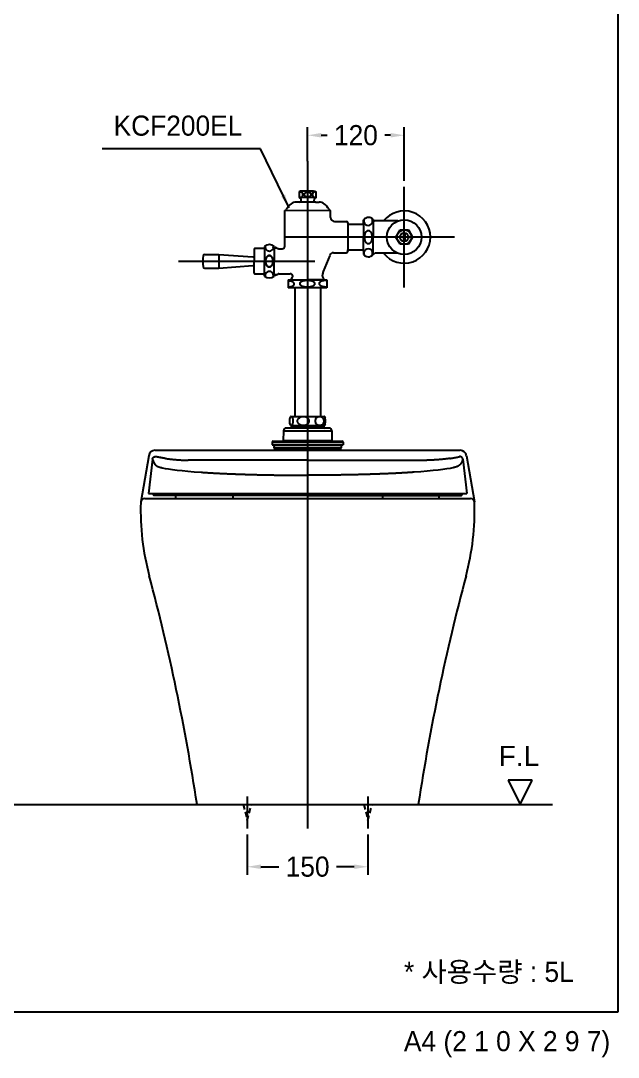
# Model space of a CAD drawing. Header units: millimetres. Extents: x 0 to 3700, y -67 to 2530.
# Drawn here: x 1058 to 1800, y -57 to 1232 of the extents above; entities that cross this region are included whole.
import ezdxf
from ezdxf.enums import TextEntityAlignment as Align
from ezdxf.lldxf.tags import DXFTag

# ---------------------------------------------------------------- set-up
doc = ezdxf.new("R2010")
doc.units = ezdxf.units.MM
doc.linetypes.add('DASHED2', pattern=[9.525, 6.35, -3.175])
for name, color, linetype in [('TEXT', 7, 'Continuous'), ('내부선 및 부속', 4, 'Continuous'), ('도각라인', 255, 'Continuous'), ('외형선', 3, 'Continuous'), ('점선', 6, 'DASHED2'), ('중심선', 1, 'DASHED'), ('치수선', 7, 'Continuous')]:
    doc.layers.add(name, color=color, linetype=linetype)
doc.styles.add('____', font='')
doc.styles.add('타이틀', font='H2GTRM.TTF', dxfattribs={"height": 25})
doc.styles.get('____').set_extended_font_data('굴림')
tags = doc.linetypes.add('DASHDOT', pattern=[70, 31, -13, 13, -13]).pattern_tags.tags
tags[10:11] = [DXFTag(74, 4), DXFTag(75, 0), DXFTag(340, '0'), DXFTag(46, 0.0), DXFTag(50, 0.0), DXFTag(44, 0.0), DXFTag(45, 0.0)]
tags[8:9] = [DXFTag(74, 4), DXFTag(75, 0), DXFTag(340, '0'), DXFTag(46, 0.0), DXFTag(50, 0.0), DXFTag(44, 0.0), DXFTag(45, 0.0)]
tags[6:7] = [DXFTag(74, 4), DXFTag(75, 0), DXFTag(340, '0'), DXFTag(46, 0.0), DXFTag(50, 0.0), DXFTag(44, 0.0), DXFTag(45, 0.0)]
tags[4:5] = [DXFTag(74, 4), DXFTag(75, 0), DXFTag(340, '0'), DXFTag(46, 0.0), DXFTag(50, 0.0), DXFTag(44, 0.0), DXFTag(45, 0.0)]
tags = doc.linetypes.add('DASHED', pattern=[25.72, 12.86, -12.86]).pattern_tags.tags
tags[6:7] = [DXFTag(74, 4), DXFTag(75, 0), DXFTag(340, '0'), DXFTag(46, 0.0), DXFTag(50, 0.0), DXFTag(44, 0.0), DXFTag(45, 0.0)]
tags[4:5] = [DXFTag(74, 4), DXFTag(75, 0), DXFTag(340, '0'), DXFTag(46, 0.0), DXFTag(50, 0.0), DXFTag(44, 0.0), DXFTag(45, 0.0)]
doc.dimstyles.new('MSADIM', dxfattribs={"dimtxt": 33, "dimasz": 17, "dimexe": 10, "dimexo": 7.5, "dimgap": 10, "dimtad": 0, "dimtih": 1, "dimtoh": 1, "dimdec": 0, "dimzin": 1, "dimdsep": 46, "dimtxsty": '____', "dimcen": 11.25, "dimadec": 0, "dimazin": 0, "dimtfac": 1, "dimtdec": 0, "dimtix": 1, "dimtmove": 0, "dimatfit": 3, "dimfxl": 1, "dimtolj": 1, "dimtzin": 1, "dimarcsym": 0})

# ---------------------------------------------------------------- blocks, each defined once
blk = doc.blocks.new('*D13')
at = {"layer": '치수선', "color": 0, "linetype": 'Continuous', "lineweight": -2, "transparency": 16777216}
for p, q in [((1414, 1057.2), (1414, 1099.2)), ((1534, 1032.7), (1534, 1099.2)), ((1431, 1089.2), (1438.1, 1089.2)), ((1517, 1089.2), (1509.9, 1089.2))]:
    blk.add_line(p, q, dxfattribs=at)
at = {"layer": '치수선', "color": 0, "linetype": 'Continuous', "transparency": 16777216}
for points in [[(1431, 1092.1), (1431, 1086.4), (1414, 1089.2)], [(1517, 1092.1), (1517, 1086.4), (1534, 1089.2)]]:
    blk.add_solid(points, dxfattribs=at)
at = {"layer": '치수선', "color": 0, "linetype": 'Continuous', "transparency": 16777216, "insert": (1474, 1089.2), "char_height": 25, "attachment_point": 5, "style": '____'}
blk.add_mtext('\\A1;120', dxfattribs=at)
blk = doc.blocks.new('*D14')
at = {"layer": '치수선', "color": 0, "linetype": 'Continuous', "lineweight": -2, "transparency": 16777216}
for p, q in [((1339, 220.2), (1339, 170.2)), ((1489, 220.2), (1489, 170.2)), ((1356, 180.2), (1378.1, 180.2)), ((1472, 180.2), (1449.9, 180.2))]:
    blk.add_line(p, q, dxfattribs=at)
at = {"layer": '치수선', "color": 0, "linetype": 'Continuous', "transparency": 16777216}
for points in [[(1356, 183.1), (1356, 177.4), (1339, 180.2)], [(1472, 183.1), (1472, 177.4), (1489, 180.2)]]:
    blk.add_solid(points, dxfattribs=at)
at = {"layer": '치수선', "color": 0, "linetype": 'Continuous', "transparency": 16777216, "insert": (1414, 180.2), "char_height": 25, "attachment_point": 5, "style": '____'}
blk.add_mtext('\\A1;150', dxfattribs=at)

msp = doc.modelspace()

# ---------------------------------------------------------------- linework, layer by layer
at = {"layer": '내부선 및 부속', "linetype": 'Continuous'}
for p, q in [((1405, 1019.7), (1403.6, 1018.9)), ((1403.6, 1018.9), (1403.6, 1011.8)), ((1421.5, 1019.7), (1405, 1019.7)), ((1414, 1019.7), (1423, 1019.7)), ((1423, 1019.7), (1424.4, 1018.9)), ((1424.4, 1018.9), (1424.4, 1011.8)), ((1403.7, 1006.2), (1399.6, 1006.2)), ((1403.6, 1011.8), (1404.5, 1011.2)), ((1403.6, 1011.8), (1405.2, 1010.7)), ((1424.4, 1011.8), (1403.6, 1011.8)), ((1424.3, 1006.2), (1403.7, 1006.2)), ((1424.4, 1011.8), (1422.9, 1010.7)), ((1424.4, 1011.8), (1423.6, 1011.2)), ((1424.3, 1006.2), (1428.5, 1006.2)), ((1385.5, 993.7), (1385.5, 995.7)), ((1385.5, 995.5), (1385.7, 995.7)), ((1442.5, 995.7), (1385.5, 995.5)), ((1385.5, 951.2), (1385.5, 993.7)), ((1442.5, 993.7), (1442.5, 995.7)), ((1442.5, 987.2), (1442.5, 993.7)), ((1447.5, 982.2), (1462, 982.2)), ((1464, 980.2), (1464, 978.7)), ((1483.6, 979.9), (1483.6, 984.2)), ((1483.6, 979.9), (1483.6, 962.7)), ((1495.4, 983.7), (1495.4, 984.5)), ((1495.4, 984.3), (1498.1, 982.7)), ((1495.4, 983.7), (1495.4, 962.7)), ((1526.1, 982.7), (1498.1, 982.7)), ((1464, 978.7), (1464, 945.2)), ((1464, 978.7), (1483.6, 978.7)), ((1523.6, 962.7), (1528.8, 971.7)), ((1528.8, 971.7), (1539.2, 971.7)), ((1533.3, 968), (1533.3, 957.3)), ((1534.7, 968), (1534.7, 957.3)), ((1539.2, 971.7), (1544.4, 962.7)), ((1483.6, 945.4), (1483.6, 962.7)), ((1495.4, 941.7), (1495.4, 962.7)), ((1528.8, 953.7), (1523.6, 962.7)), ((1539.2, 953.7), (1528.8, 953.7)), ((1544.4, 962.7), (1539.2, 953.7)), ((1286.2, 941.2), (1303.6, 941.2)), ((1303.6, 941.2), (1303.6, 924.2)), ((1303.6, 941.2), (1345.8, 938.2)), ((1347.5, 947.7), (1347.5, 943.4)), ((1347.5, 943.4), (1347.5, 932.7)), ((1359.5, 948.7), (1348.5, 948.7)), ((1360.5, 951.1), (1360.5, 932.7)), ((1372.5, 951.1), (1372.5, 932.7)), ((1372.5, 950.2), (1374, 950.2)), ((1372.5, 949.2), (1375.7, 949.2)), ((1374, 950.2), (1376.8, 948.6)), ((1374, 949.2), (1374, 950.2)), ((1378.3, 948.2), (1382.5, 948.2)), ((1446.1, 943.2), (1462, 943.2)), ((1464, 945.2), (1464, 946.7)), ((1464, 946.7), (1483.6, 946.7)), ((1464, 946.7), (1483.6, 946.7)), ((1483.6, 945.4), (1483.6, 946.7)), ((1483.6, 945.4), (1483.6, 941.2)), ((1483.6, 945.4), (1483.6, 941.2)), ((1495.4, 941.1), (1498.1, 942.7)), ((1495.4, 941.7), (1495.4, 942.6)), ((1495.4, 941.7), (1495.4, 940.9)), ((1526.1, 942.7), (1498.1, 942.7)), ((1347.5, 917.7), (1347.5, 932.7)), ((1360.5, 914.2), (1360.5, 932.7)), ((1372.5, 914.2), (1372.5, 932.7)), ((1441.5, 940), (1433.4, 919.8)), ((1286.2, 924.2), (1303.6, 924.2)), ((1303.6, 924.2), (1345.8, 927.2)), ((1359.5, 916.7), (1348.5, 916.7)), ((1372.5, 916.2), (1375.7, 916.2)), ((1372.5, 915.2), (1374, 915.2)), ((1374, 915.2), (1376.8, 916.8)), ((1374, 916.2), (1374, 915.2)), ((1378.3, 917.2), (1392.5, 917.2)), ((1432.5, 914.1), (1432.5, 915.4)), ((1389.7, 909.7), (1413.7, 909.7)), ((1389.7, 909.7), (1389.7, 899.7)), ((1393.9, 909.7), (1394, 909.7)), ((1394, 910.7), (1395.2, 912.8)), ((1394, 909.7), (1394, 910.7)), ((1395.5, 913.8), (1395.5, 914.2)), ((1434.7, 909.7), (1413.7, 909.7)), ((1414, 909.7), (1437.7, 909.7)), ((1434, 910.7), (1432.9, 912.6)), ((1434, 909.7), (1434, 910.7)), ((1434.2, 909.7), (1434, 909.7)), ((1434.2, 909.7), (1434.6, 909.7)), ((1437.7, 909.7), (1437.7, 899.7)), ((1437.7, 899.7), (1389.7, 899.7)), ((1398.1, 899.7), (1398.1, 739.9)), ((1429.9, 899.7), (1429.9, 739.9)), ((1221.2, 686.6), (1216.4, 644.2)), ((1606.9, 686.6), (1611.7, 644.2)), ((1216.4, 644.2), (1611.7, 644.2)), ((1222, 644.2), (1222, 642.6)), ((1606.1, 644.2), (1606.1, 642.6)), ((1414, 641.7), (1223, 641.7)), ((1414, 641.7), (1605.1, 641.7))]:
    msp.add_line(p, q, dxfattribs=at)
at = {"layer": '내부선 및 부속'}
for p, q in [((1392.9, 739.6), (1393.1, 739.6)), ((1393.3, 739.9), (1434.7, 739.9)), ((1394.3, 739.6), (1406.3, 739.6)), ((1410.9, 739.6), (1427.2, 739.6)), ((1430.5, 739.6), (1435.1, 739.6)), ((1384, 721.9), (1383.8, 709.4)), ((1384, 721.9), (1444.1, 721.9)), ((1440.6, 725.4), (1387.5, 725.4)), ((1392.9, 728.7), (1393.1, 728.7)), ((1393.3, 728.4), (1434.7, 728.4)), ((1394, 728.4), (1394, 726.4)), ((1434, 726.4), (1394, 726.4)), ((1394.3, 728.7), (1406.3, 728.7)), ((1410.9, 728.7), (1427.2, 728.7)), ((1430.5, 728.7), (1435.1, 728.7)), ((1434, 728.4), (1434, 726.4)), ((1444.1, 721.9), (1444.2, 709.4)), ((1371.1, 708.9), (1457, 708.9)), ((1444.2, 709.4), (1383.8, 709.4)), ((1370.1, 707.9), (1370, 704.4)), ((1370, 704.4), (1458, 704.4)), ((1370.1, 707.9), (1458, 707.9)), ((1372.3, 704.4), (1372.2, 700.6)), ((1455.8, 700.6), (1372.2, 700.6)), ((1455.3, 700.1), (1372.7, 700.1)), ((1373.6, 700.1), (1373.6, 697.7)), ((1454.4, 697.7), (1373.6, 697.7)), ((1454.5, 700.1), (1454.4, 697.7)), ((1455.7, 704.4), (1455.8, 700.6)), ((1458, 707.9), (1458, 704.4)), ((1211.7, 637.7), (1616.4, 637.7))]:
    msp.add_line(p, q, dxfattribs=at)
at = {"layer": '내부선 및 부속', "linetype": 'Continuous'}
for radius in [21.5, 9, 5.4]:
    msp.add_circle((1534, 962.7), radius, dxfattribs=at)
for centre, radius, start, end in [((1405, 1015.5), 3.24, 244.0741, 115.9259), ((1423, 1015.5), 3.24, 64.0741, 295.9259), ((1399.6, 996.2), 10, 90, 127.8233), ((1403.7, 1008.7), 2.5, 270, 54.4756), ((1424.3, 1008.7), 2.5, 125.5244, 270), ((1428.5, 996.2), 10, 52.1767, 90), ((1385.2, 998.6), 3, 276.7194, 333.4346), ((1405.7, 988.3), 20, 127.8233, 153.2498), ((1422.3, 988.3), 20, 26.7502, 52.1767), ((1442.9, 998.6), 3, 206.5654, 263.2806), ((1534, 962.7), 32.5, 217.9799, 142.0201), ((1447.5, 987.2), 5, 180, 270), ((1462, 980.2), 2, 0, 90), ((1489.6, 979.7), 7.5, 39.9055, 143.1301), ((1489.3, 982.7), 5.44, 154.1576, 28.8551), ((1366.5, 944.4), 9, 48.1897, 131.8103), ((1286.2, 939.2), 2, 90, 169.1799), ((1348.5, 947.7), 1, 90, 180), ((1359.5, 949.7), 1, 270, 0), ((1366.5, 950.6), 5.22, 171.2455, 12.9421), ((1378.3, 951.2), 3, 240, 270), ((1382.5, 951.2), 3, 270, 0), ((1446.1, 938.2), 5, 90, 158.1986), ((1462, 945.2), 2, 270, 0), ((1489.6, 945.7), 7.5, 216.8699, 320.0945), ((1489.3, 942.7), 5.44, 331.1449, 205.8424), ((1320.2, 932.7), 36.6, 169.1799, 190.8201), ((1346, 942.2), 4, 266.3211, 292.0243), ((1286.2, 926.2), 2, 190.8201, 270), ((1346, 923.2), 4, 67.9757, 93.6789), ((1348.5, 917.7), 1, 180, 270), ((1359.5, 915.7), 1, 0, 90), ((1366.5, 914.8), 5.22, 347.0579, 188.7545), ((1378.3, 914.2), 3, 90, 120), ((1392.5, 914.2), 3, 0, 90), ((1444.5, 915.4), 12, 158.1986, 180), ((1366.5, 920.9), 9, 228.1897, 311.8103), ((1393.5, 913.8), 2, 330, 0), ((1435.5, 914.1), 3, 180, 210), ((1223, 642.7), 1, 180, 270), ((1605.1, 642.7), 1, 270, 0)]:
    msp.add_arc(centre, radius, start, end, dxfattribs=at)
at = {"layer": '내부선 및 부속'}
for centre, radius, start, end in [((1393.3, 739.4), 0.5, 90, 157.6398), ((1434.7, 739.4), 0.5, 22.3602, 90), ((1387.5, 721.9), 3.5, 90, 179.3055), ((1393.3, 728.9), 0.5, 202.3602, 270), ((1393, 726.4), 1, 270, 0), ((1435, 726.4), 1, 180, 270), ((1434.7, 728.9), 0.5, 270, 337.6398), ((1440.6, 721.9), 3.5, 0.6945, 90), ((1371.1, 707.9), 1, 90, 179.3634), ((1383.3, 709.4), 0.5, 270, 359.3055), ((1444.7, 709.4), 0.5, 180.6945, 270), ((1457, 707.9), 1, 0.6366, 90), ((1372.7, 700.6), 0.5, 178, 270), ((1455.3, 700.6), 0.5, 270, 2), ((1211.7, 632.7), 5, 90, 178.2754), ((1616.4, 632.7), 5, 1.7246, 90)]:
    msp.add_arc(centre, radius, start, end, dxfattribs=at)
at = {"layer": '내부선 및 부속', "linetype": 'Continuous'}
for points, weights in [([(1409.9, 1015.5), (1409.9, 1018.6), (1414, 1018.6)], [1, 0.707106769085, 1]), ([(1414, 1018.6), (1418.2, 1018.6), (1418.2, 1015.5)], [1, 0.707106769085, 1]), ([(1414, 1012.5), (1409.9, 1012.5), (1409.9, 1015.5)], [1, 0.707106769085, 1]), ([(1418.2, 1015.5), (1418.2, 1012.5), (1414, 1012.5)], [1, 0.707106769085, 1]), ([(1484.9, 962.6), (1484.9, 970.9), (1489.4, 970.9)], [1, 0.707106769085, 1]), ([(1489.4, 970.9), (1493.9, 970.9), (1493.9, 962.6)], [1, 0.707106769085, 1]), ([(1489.4, 954.2), (1484.9, 954.2), (1484.9, 962.6)], [1, 0.707106769085, 1]), ([(1493.9, 962.6), (1493.9, 954.2), (1489.4, 954.2)], [1, 0.707106769085, 1]), ([(1366.4, 939.8), (1361.7, 939.8), (1361.7, 932.7)], [1, 0.707106769085, 1]), ([(1361.7, 932.6), (1361.7, 939.7), (1366.4, 939.7)], [1, 0.707106769085, 1]), ([(1361.7, 932.7), (1361.7, 925.6), (1366.4, 925.6)], [1, 0.707106769085, 1]), ([(1366.4, 925.5), (1361.7, 925.5), (1361.7, 932.6)], [1, 0.707106769085, 1]), ([(1371, 932.7), (1371, 939.8), (1366.4, 939.8)], [1, 0.707106769085, 1]), ([(1366.4, 939.7), (1371, 939.7), (1371, 932.6)], [1, 0.707106769085, 1]), ([(1366.4, 925.6), (1371, 925.6), (1371, 932.7)], [1, 0.707106769085, 1]), ([(1371, 932.6), (1371, 925.5), (1366.4, 925.5)], [1, 0.707106769085, 1]), ([(1389.7, 900.6), (1397.4, 901.2), (1397.4, 904.5)], [0.934149503708, 0.74491161108, 1]), ([(1397.4, 904.5), (1397.4, 907.6), (1390.2, 908.3)], [1, 0.75529140234, 0.919484734535]), ([(1413.6, 908.7), (1404.2, 908.7), (1404.2, 904.8)], [1, 0.707106769085, 1]), ([(1404.2, 904.8), (1404.2, 900.8), (1413.6, 900.8)], [1, 0.707106769085, 1]), ([(1423, 904.8), (1423, 908.7), (1413.6, 908.7)], [1, 0.707106769085, 1]), ([(1413.6, 900.8), (1423, 900.8), (1423, 904.8)], [1, 0.707106769085, 1]), ([(1436.9, 908.8), (1428.3, 908.5), (1428.3, 904.9)], [0.964678823948, 0.725984036922, 1]), ([(1428.3, 904.9), (1428.3, 900.9), (1437.7, 900.9)], [1, 0.707261145115, 0.999691426754]), ([(1221.3, 686.5), (1221.6, 685.7), (1221.9, 684.8)], [1, 0.999526828527, 1]), ([(1237.4, 687.6), (1231.4, 688.5), (1225.5, 689.8)], [1, 0.999574856367, 1]), ([(1237.4, 687.6), (1241.4, 687), (1245.5, 686.6)], [1, 0.999784940854, 1]), ([(1590.6, 687.6), (1586.6, 687), (1582.6, 686.6)], [1, 0.999784940854, 1]), ([(1590.6, 687.6), (1596.6, 688.5), (1602.6, 689.8)], [1, 0.999574856367, 1]), ([(1606.7, 686.5), (1606.5, 685.7), (1606.2, 684.8)], [1, 0.999526828527, 1])]:
    msp.add_rational_spline(points, weights, degree=2, dxfattribs=at)
at = {"layer": '내부선 및 부속'}
for points, knots in [([(1392.3, 730.4), (1392.1, 731), (1391.9, 732.2), (1391.8, 734.1), (1391.9, 736), (1392.1, 737.2), (1392.3, 737.8)], [0, 0, 0, 0, 0.22782, 0.499997, 0.77219, 1, 1, 1, 1]), ([(1392.9, 739.6), (1392.8, 739.4), (1392.6, 738.8), (1392.4, 738.2), (1392.3, 737.8)], [0, 0, 0, 0, 0.254027, 1, 1, 1, 1]), ([(1392.3, 737.8), (1392.4, 738.1), (1392.5, 738.6), (1392.8, 739.1), (1393, 739.4), (1393, 739.4)], [0, 0, 0, 0, 0.573123, 0.803858, 1, 1, 1, 1]), ([(1393, 739.4), (1393, 739.5), (1393.1, 739.5), (1393.1, 739.5), (1393.1, 739.6)], [0, 0, 0, 0, 0.25775, 1, 1, 1, 1]), ([(1393.1, 739.6), (1393.2, 739.6), (1393.4, 739.7), (1393.7, 739.8), (1394, 739.7), (1394.3, 739.6), (1394.3, 739.6)], [0, 0, 0, 0, 0.262199, 0.5, 0.737801, 1, 1, 1, 1]), ([(1394.3, 739.6), (1394.5, 739.4), (1394.7, 739.1), (1394.9, 738.7), (1395, 738.4)], [0, 0, 0, 0, 0.435949, 1, 1, 1, 1]), ([(1395, 738.4), (1395.1, 738.1), (1395.3, 737.3), (1395.6, 735.9), (1395.7, 734.4), (1395.6, 732.8), (1395.4, 731.4), (1395.1, 730.2), (1394.8, 729.4), (1394.6, 728.9), (1394.4, 728.8), (1394.3, 728.7)], [0, 0, 0, 0, 0.111596, 0.24947, 0.407177, 0.56844, 0.7146, 0.835755, 0.930172, 0.967952, 1, 1, 1, 1]), ([(1406.3, 728.7), (1405.7, 728.8), (1404.5, 729.3), (1403.2, 730.3), (1402.4, 731.3), (1401.9, 732.2), (1401.6, 733.1), (1401.4, 734.1), (1401.6, 735.1), (1401.9, 736), (1402.4, 736.9), (1403.2, 737.9), (1404.5, 738.9), (1405.7, 739.4), (1406.3, 739.6)], [0, 0, 0, 0, 0.123247, 0.247361, 0.310061, 0.373108, 0.436462, 0.5, 0.563539, 0.626894, 0.689943, 0.752643, 0.876759, 1, 1, 1, 1]), ([(1406.3, 739.6), (1406.4, 739.6), (1406.6, 739.6), (1407, 739.7), (1407.4, 739.7), (1408, 739.7), (1408.6, 739.7), (1409.2, 739.7), (1409.7, 739.7), (1410.2, 739.7), (1410.6, 739.6), (1410.8, 739.6), (1410.9, 739.6)], [0, 0, 0, 0, 0.062559, 0.12508, 0.250065, 0.375035, 0.5, 0.624966, 0.749935, 0.87492, 0.937441, 1, 1, 1, 1]), ([(1410.9, 739.6), (1411.5, 739.4), (1412.7, 738.9), (1414, 737.9), (1414.8, 736.9), (1415.3, 736), (1415.6, 735.1), (1415.7, 734.1), (1415.6, 733.1), (1415.3, 732.2), (1414.8, 731.3), (1414, 730.3), (1412.7, 729.3), (1411.5, 728.8), (1410.9, 728.7)], [0, 0, 0, 0, 0.123276, 0.247388, 0.310077, 0.37311, 0.436457, 0.499999, 0.563544, 0.626897, 0.689931, 0.752615, 0.876724, 1, 1, 1, 1]), ([(1427.2, 728.7), (1426.7, 728.9), (1426.1, 729.2), (1425.3, 729.9), (1424.6, 730.8), (1423.9, 732.2), (1423.6, 734.1), (1423.9, 736), (1424.6, 737.4), (1425.3, 738.3), (1426.1, 739), (1426.7, 739.4), (1427.2, 739.6)], [0, 0, 0, 0, 0.108635, 0.166542, 0.227368, 0.358414, 0.500001, 0.641587, 0.772633, 0.833459, 0.891366, 1, 1, 1, 1]), ([(1427.2, 739.6), (1427.3, 739.6), (1427.4, 739.6), (1427.7, 739.7), (1428, 739.7), (1428.4, 739.7), (1428.9, 739.7), (1429.3, 739.7), (1429.7, 739.7), (1430, 739.7), (1430.3, 739.6), (1430.5, 739.6), (1430.5, 739.6)], [0, 0, 0, 0, 0.063494, 0.12628, 0.251103, 0.3756, 0.5, 0.6244, 0.748896, 0.87372, 0.936506, 1, 1, 1, 1]), ([(1430.5, 739.6), (1431, 739.4), (1432, 738.8), (1432.8, 737.9), (1433.1, 737.4)], [0, 0, 0, 0, 0.476353, 1, 1, 1, 1]), ([(1433.1, 737.4), (1433.3, 737.1), (1433.7, 736.2), (1434.1, 734.9), (1434.1, 733.4), (1433.8, 732.1), (1433.2, 730.9), (1432.4, 729.9), (1431.5, 729.1), (1430.9, 728.8), (1430.5, 728.7)], [0, 0, 0, 0, 0.127441, 0.263144, 0.402472, 0.538495, 0.666392, 0.78507, 0.895641, 1, 1, 1, 1]), ([(1435.1, 739.6), (1435.2, 739.4), (1435.4, 738.8), (1435.6, 738.2), (1435.8, 737.8)], [0, 0, 0, 0, 0.254027, 1, 1, 1, 1]), ([(1435.8, 730.4), (1435.9, 731), (1436.1, 732.2), (1436.2, 734.1), (1436.1, 736), (1435.9, 737.2), (1435.8, 737.8)], [0, 0, 0, 0, 0.22782, 0.499997, 0.77219, 1, 1, 1, 1]), ([(1392.3, 730.4), (1392.3, 730.3), (1392.5, 729.7), (1392.7, 729.1), (1392.9, 728.7)], [0, 0, 0, 0, 0.246308, 1, 1, 1, 1]), ([(1393, 728.8), (1393, 728.9), (1392.8, 729.1), (1392.5, 729.6), (1392.4, 730.1), (1392.3, 730.4)], [0, 0, 0, 0, 0.196146, 0.426878, 1, 1, 1, 1]), ([(1393.1, 728.7), (1393.1, 728.7), (1393.1, 728.7), (1393.1, 728.8), (1393, 728.8)], [0, 0, 0, 0, 0.242386, 1, 1, 1, 1]), ([(1394.3, 728.7), (1394.3, 728.6), (1394, 728.5), (1393.7, 728.5), (1393.4, 728.5), (1393.2, 728.6), (1393.1, 728.7)], [0, 0, 0, 0, 0.262199, 0.5, 0.737801, 1, 1, 1, 1]), ([(1410.9, 728.7), (1410.8, 728.7), (1410.6, 728.6), (1410.2, 728.6), (1409.7, 728.5), (1409.2, 728.5), (1408.6, 728.5), (1408, 728.5), (1407.4, 728.5), (1407, 728.6), (1406.6, 728.6), (1406.4, 728.7), (1406.3, 728.7)], [0, 0, 0, 0, 0.062559, 0.12508, 0.250065, 0.375035, 0.5, 0.624965, 0.749935, 0.87492, 0.937442, 1, 1, 1, 1]), ([(1430.5, 728.7), (1430.5, 728.7), (1430.3, 728.6), (1430, 728.6), (1429.7, 728.5), (1429.3, 728.5), (1428.9, 728.5), (1428.4, 728.5), (1428, 728.5), (1427.7, 728.6), (1427.4, 728.6), (1427.3, 728.7), (1427.2, 728.7)], [0, 0, 0, 0, 0.063494, 0.12628, 0.251104, 0.3756, 0.5, 0.6244, 0.748897, 0.87372, 0.936506, 1, 1, 1, 1]), ([(1435.8, 730.4), (1435.7, 730.3), (1435.5, 729.7), (1435.3, 729.1), (1435.1, 728.7)], [0, 0, 0, 0, 0.246308, 1, 1, 1, 1])]:
    msp.add_open_spline(points, degree=3, knots=knots, dxfattribs=at)
at = {"layer": '내부선 및 부속', "linetype": 'Continuous'}
for points, weights, knots in [([(1221.3, 686.8), (1221.4, 688.3), (1222.7, 689.2), (1223.9, 690.1), (1225.5, 689.8)], [1, 0.914167556406, 1, 0.914167556406, 1], [0, 0, 0, 0.5, 0.5, 1, 1, 1]), ([(1606.8, 686.8), (1606.6, 688.3), (1605.3, 689.2), (1604.1, 690.1), (1602.6, 689.8)], [1, 0.914167556406, 1, 0.914167556406, 1], [0, 0, 0, 0.5, 0.5, 1, 1, 1]), ([(1338, 667.8), (1343.3, 667.6), (1348.5, 667.5), (1354, 667.4), (1359.4, 667.3), (1364.5, 667.2), (1369.5, 667.1), (1374.2, 667), (1378.8, 666.9), (1383.1, 666.9), (1387.3, 666.9), (1391.3, 666.8), (1395.2, 666.8), (1398.8, 666.8), (1402.4, 666.8), (1405.7, 666.8), (1408.9, 666.7), (1411.5, 666.7), (1414, 666.7)], [1, 0.999995659105, 1, 0.99999658158, 1, 0.999997636769, 1, 0.999998329207, 1, 0.99999874318, 1, 0.999999006279, 1, 0.999999208376, 1, 0.999999374151, 1, 0.999999614898, 1], [0, 0, 0, 0.138266, 0.138266, 0.281546, 0.281546, 0.414924, 0.414924, 0.536597, 0.536597, 0.648766, 0.648766, 0.752642, 0.752642, 0.847575, 0.847575, 0.932906, 0.932906, 1, 1, 1]), ([(1490, 667.8), (1484.8, 667.6), (1479.5, 667.5), (1474.1, 667.4), (1468.6, 667.3), (1463.6, 667.2), (1458.5, 667.1), (1453.9, 667), (1449.2, 666.9), (1445, 666.9), (1440.7, 666.9), (1436.8, 666.8), (1432.8, 666.8), (1429.2, 666.8), (1425.6, 666.8), (1422.4, 666.8), (1419.1, 666.7), (1416.6, 666.7), (1414, 666.7)], [1, 0.999995659105, 1, 0.99999658158, 1, 0.999997636769, 1, 0.999998329207, 1, 0.99999874318, 1, 0.999999006279, 1, 0.999999208376, 1, 0.999999374151, 1, 0.999999614898, 1], [0, 0, 0, 0.138266, 0.138266, 0.281546, 0.281546, 0.414924, 0.414924, 0.536597, 0.536597, 0.648766, 0.648766, 0.752642, 0.752642, 0.847575, 0.847575, 0.932906, 0.932906, 1, 1, 1])]:
    msp.add_rational_spline(points, weights, degree=2, knots=knots, dxfattribs=at)
for points, degree in [([(1221.9, 684.8), (1222.3, 683.7), (1222.7, 682.7), (1223.3, 681.6), (1223.9, 680.7), (1224.7, 679.8)], 5), ([(1245.5, 686.6), (1249.5, 686.2), (1253.5, 685.8), (1257.6, 685.5), (1261.6, 685.5), (1265.7, 685.5)], 5), ([(1414, 685.5), (1339.9, 685.5), (1265.7, 685.5)], 2), ([(1414, 685.5), (1488.2, 685.5), (1562.3, 685.5)], 2), ([(1582.6, 686.6), (1578.5, 686.2), (1574.5, 685.8), (1570.4, 685.5), (1566.4, 685.5), (1562.3, 685.5)], 5), ([(1606.2, 684.8), (1605.8, 683.7), (1605.3, 682.7), (1604.7, 681.6), (1604.1, 680.7), (1603.3, 679.8)], 5), ([(1224.7, 679.8), (1226, 678.5), (1227.7, 677.4), (1229.7, 676.9), (1231.6, 676.4), (1233.4, 676)], 5), ([(1233.4, 676), (1241.6, 674.2), (1257.9, 672.3), (1281.8, 670.5)], 3), ([(1281.8, 670.5), (1293, 669.7), (1304.3, 669), (1315.5, 668.6), (1326.8, 668.2), (1338, 667.8)], 5), ([(1546.2, 670.5), (1535, 669.7), (1523.8, 669), (1512.5, 668.6), (1501.3, 668.2), (1490, 667.8)], 5), ([(1594.6, 676), (1586.5, 674.2), (1570.1, 672.3), (1546.2, 670.5)], 3), ([(1603.3, 679.8), (1602, 678.5), (1600.3, 677.4), (1598.3, 676.9), (1596.5, 676.4), (1594.6, 676)], 5), ([(1230, 644.2), (1254.7, 644.2), (1279.3, 644.2)], 2), ([(1250.4, 637.7), (1250.4, 639.7), (1250.4, 641.7)], 2), ([(1320.9, 641.7), (1320.9, 639.7), (1320.9, 637.7)], 2), ([(1507.2, 641.7), (1507.2, 639.7), (1507.2, 637.7)], 2), ([(1577.6, 637.7), (1577.6, 639.7), (1577.6, 641.7)], 2)]:
    msp.add_open_spline(points, degree=degree, dxfattribs=at)
at = {"layer": '도각라인', "color": 7}
for p, q in [((1800, 0), (1800, 2530)), ((0, 0), (1800, 0))]:
    msp.add_line(p, q, dxfattribs=at)
at = {"layer": '외형선'}
for p, q in [((1224.5, 697.7), (1603.5, 697.7)), ((1216.6, 691), (1206.7, 633.5)), ((1611.4, 691), (1621.3, 633.5)), ((1276.5, 257.7), (1551.5, 257.7))]:
    msp.add_line(p, q, dxfattribs=at)
at = {"layer": '외형선', "linetype": 'Continuous'}
for p, q in [((1693.1, 287.7), (1663.1, 287.7)), ((1663.1, 287.7), (1678.1, 257.7)), ((1678.1, 257.7), (1693.1, 287.7)), ((267, 257.7), (1718.1, 257.7))]:
    msp.add_line(p, q, dxfattribs=at)
at = {"layer": '외형선'}
for centre, radius, start, end in [((1224.5, 689.7), 8, 90, 170.2299), ((1603.5, 689.7), 8, 9.7701, 90), ((1522.5, 623.3), 316, 178.2754, 194.9367), ((1305.5, 623.3), 316, 345.0633, 1.7246), ((-1338.4, -139.9), 2645, 8.6448, 14.9367), ((4166.5, -139.9), 2645, 165.0633, 171.3552)]:
    msp.add_arc(centre, radius, start, end, dxfattribs=at)
at = {"layer": '점선'}
for p, q in [((1334, 257.7), (1339, 237.7)), ((1339, 237.7), (1344, 257.7)), ((1484, 257.7), (1489, 237.7)), ((1489, 237.7), (1494, 257.7))]:
    msp.add_line(p, q, dxfattribs=at)
at = {"layer": '중심선', "linetype": 'DASHDOT'}
for p, q in [((1414, 1057.2), (1414, 227.7)), ((1534, 900.2), (1534, 1025.2)), ((1596.5, 962.7), (1385.5, 962.7)), ((1253.6, 932.7), (1422.9, 932.7)), ((1339, 267.7), (1339, 227.7)), ((1489, 267.7), (1489, 227.7))]:
    msp.add_line(p, q, dxfattribs=at)
at = {"layer": '치수선', "linetype": 'Continuous'}
msp.add_line((1338.6, 1072.4), (1158.5, 1072.4), dxfattribs=at)

# ---------------------------------------------------------------- texts
at = {"layer": 'TEXT', "style": '타이틀'}
msp.add_text('* 사용수량 : 5L', height=25, dxfattribs=at).set_placement((1639.2, 49.6), align=Align.MIDDLE_CENTER)
msp.add_text('A4 (2 1 0 X 2 9 7)', height=25, dxfattribs=at).set_placement((1790, -36.5), align=Align.MIDDLE_RIGHT)
at = {"layer": 'TEXT', "char_height": 25, "width": 248.993, "attachment_point": 1, "line_spacing_factor": 0.963855, "style": '타이틀'}
for s, insert in [('\\A1;KCF200EL', (1172.9, 1113.7)), ('\\fArial;F.L', (1651.4, 330.4))]:
    msp.add_mtext(s, dxfattribs=dict(at, insert=insert))

# ---------------------------------------------------------------- dimensions: what is measured, and where the dimension line sits
at = {"layer": '치수선', "linetype": 'Continuous'}
dim = msp.add_linear_dim(base=(1534, 1089.2), p1=(1414, 1049.7), p2=(1534, 1025.2), dimstyle='MSADIM', override={"dimtxt": 25}, dxfattribs=at)
dim.commit()
dim.dimension.update_dxf_attribs({"geometry": '*D13', "text_midpoint": (1474, 1089.2), "dimtype": 160})
dim = msp.add_linear_dim(base=(1489, 180.2), p1=(1339, 227.7), p2=(1489, 227.7), dimstyle='MSADIM', override={"dimtxt": 25}, dxfattribs=at)
dim.commit()
dim.dimension.update_dxf_attribs({"geometry": '*D14', "text_midpoint": (1414, 180.2)})

# ---------------------------------------------------------------- leaders
at = {"layer": '치수선', "linetype": 'Continuous', "annotation_type": 0, "has_hookline": 1, "hookline_direction": 0, "horizontal_direction": (-1, 0, 0)}
msp.add_leader([(1390.9, 999.1), (1355.6, 1072.4), (1338.6, 1072.4)], dimstyle='MSADIM', override={"dimtxt": 25}, dxfattribs=at)

doc.saveas('drawing.dxf')
